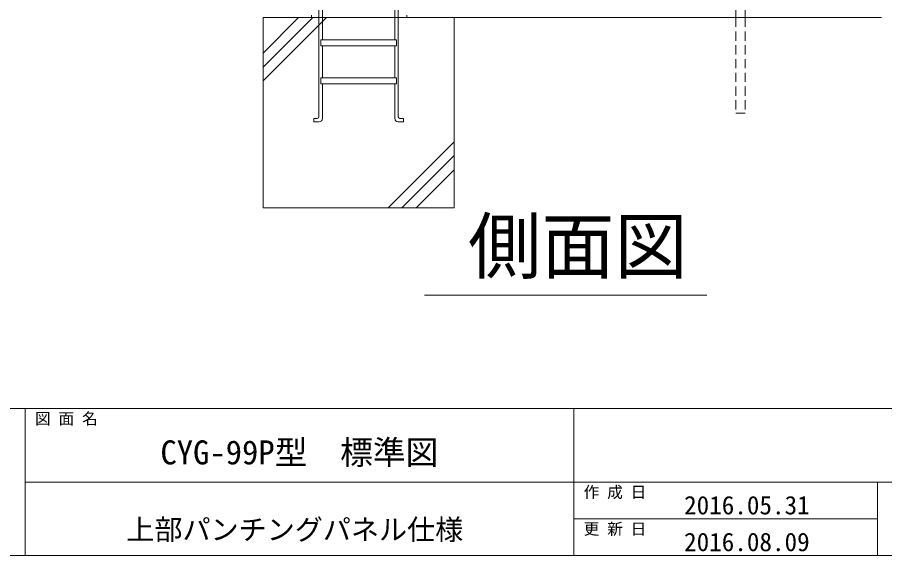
# Model space of a CAD drawing. Units: millimetres, scale not verified. Extents: x -10338 to 10338, y -7128 to 7128.
# Drawn here: x 1667 to 6214, y -7128 to -4307 of the extents above; entities that cross this region are included whole.
import ezdxf
from ezdxf.enums import TextEntityAlignment as Align

# ---------------------------------------------------------------- set-up
doc = ezdxf.new("R2010")
doc.units = ezdxf.units.MM
doc.header["$LTSCALE"] = 40
doc.linetypes.add('DASHED1', pattern=[1.8, 1.2, -0.6])
for name, color, linetype, lineweight in [('0-3_CYG-144', 7, 'Continuous', 9), ('0-4_CYG-36', 7, 'Continuous', 9), ('0-9_TEXT', 7, 'Continuous', 9), ('0-C_図面枠', 7, 'Continuous', 9)]:
    doc.layers.add(name, color=color, linetype=linetype, lineweight=lineweight)
doc.styles.add('ＭＳ ゴシック', font='')
doc.styles.get('ＭＳ ゴシック').set_extended_font_data('MS Gothic')

msp = doc.modelspace()

# ---------------------------------------------------------------- linework, layer by layer
at = {"layer": '0-3_CYG-144'}
for p, q in [((2955.52, -4568.89), (3216.8, -4307.7)), ((2955.52, -4494.29), (3140.82, -4308.99)), ((2956.44, -4639.96), (3288.61, -4307.7)), ((3956.44, -4307.7), (3956.44, -5305.38)), ((3611.03, -5305.38), (3956.44, -4959.86)), ((3683.02, -5305.38), (3955.54, -5032.59)), ((3757.59, -5305.38), (3956.44, -5106.4))]:
    msp.add_line(p, q, dxfattribs=at)
msp.add_lwpolyline([(2956.44, -4307.7), (2956.44, -5305.38), (3956.44, -5305.38)], dxfattribs=at)
at = {"layer": '0-4_CYG-36'}
for p, q in [((5483.36, -4309.81), (5483.36, -4043.92)), ((3248.24, -4257.95), (3248.24, -4828.06)), ((3266.14, -4425.1), (3266.14, -4257.95)), ((3646.21, -4259.94), (3646.21, -4425.1)), ((3664.12, -4828.06), (3664.12, -4259.94)), ((5434.76, -4308.86), (5434.76, -4264.47)), ((6197.86, -4307.7), (2956.44, -4307.7)), ((3208.95, -4295.76), (3208.95, -4307.7)), ((3708.89, -4295.76), (3708.89, -4307.7)), ((3266.14, -4624.09), (3266.14, -4456.94)), ((3646.21, -4456.94), (3646.21, -4624.09)), ((3266.14, -4837.01), (3266.14, -4655.93)), ((3646.21, -4655.93), (3646.21, -4837.01)), ((3248.24, -4854.92), (3221.37, -4854.92)), ((3664.12, -4854.92), (3690.98, -4854.92))]:
    msp.add_line(p, q, dxfattribs=at)
at = {"layer": '0-4_CYG-36', "linetype": 'DASHED1'}
for p, q in [((5434.76, -4309.81), (5434.76, -4809.72)), ((5483.36, -4309.81), (5483.36, -4809.72)), ((5434.76, -4809.72), (5483.36, -4809.72))]:
    msp.add_line(p, q, dxfattribs=at)
at = {"layer": '0-4_CYG-36'}
for points in [[(3655.16, -4456.94), (3257.19, -4456.94), (3257.19, -4425.1), (3655.16, -4425.1)], [(3655.16, -4655.93), (3257.19, -4655.93), (3257.19, -4624.09), (3655.16, -4624.09)]]:
    msp.add_lwpolyline(points, close=True, dxfattribs=at)
for points in [[(3221.37, -4854.92), (3221.37, -4837.01), (3239.28, -4837.01)], [(3690.98, -4854.92), (3690.98, -4837.01), (3673.07, -4837.01)]]:
    msp.add_lwpolyline(points, dxfattribs=at)
for centre, radius, start, end in [((3239.28, -4828.06), 8.96, 270, 0), ((3248.24, -4837.01), 17.91, 270, 0), ((3664.12, -4837.01), 17.91, 180, 270), ((3673.07, -4828.06), 8.96, 180, 270)]:
    msp.add_arc(centre, radius, start, end, dxfattribs=at)
at = {"layer": '0-9_TEXT'}
msp.add_line((3801.64, -5763.86), (5282.5, -5763.86), dxfattribs=at)
at = {"layer": '0-C_図面枠'}
for p, q in [((-10338.45, -6357.18), (10338.45, -6357.18)), ((1708.09, -6357.18), (1708.09, -7127.75)), ((4584.88, -6357.18), (4584.88, -7127.75)), ((1708.09, -6742.47), (10338.45, -6742.47)), ((6177.38, -6742.47), (6177.38, -7127.75)), ((6177.38, -6935.11), (4584.88, -6935.11))]:
    msp.add_line(p, q, dxfattribs=at)
msp.add_lwpolyline([(-10338.45, -7127.75), (10338.45, -7127.75), (10338.45, 7127.75), (-10338.45, 7127.75)], dxfattribs=at)

# ---------------------------------------------------------------- texts
at = {"layer": '0-9_TEXT', "style": 'ＭＳ ゴシック'}
msp.add_text('側面図', height=281.5, dxfattribs=at).set_placement((4029.9, -5731.12), align=Align.BOTTOM_LEFT)
at = {"layer": '0-C_図面枠', "style": 'ＭＳ ゴシック'}
for s, height, p in [('図 面 名', 60.26, (1759.46, -6457.87)), ('CYG-99P型\u3000標準図', 125.8, (2416.97, -6687.32)), ('作 成 日\u3000', 60.26, (4636.25, -6843.16)), ('2016.05.31', 96.8, (5162.68, -6940.76)), ('上部パンチングパネル仕様', 107.9, (2238.5, -7077.39)), ('更 新 日\u3000', 60.26, (4636.25, -7035.8)), ('2016.08.09', 96.8, (5162.68, -7133.4))]:
    msp.add_text(s, height=height, dxfattribs=at).set_placement(p, align=Align.BOTTOM_LEFT)

doc.saveas('drawing.dxf')
